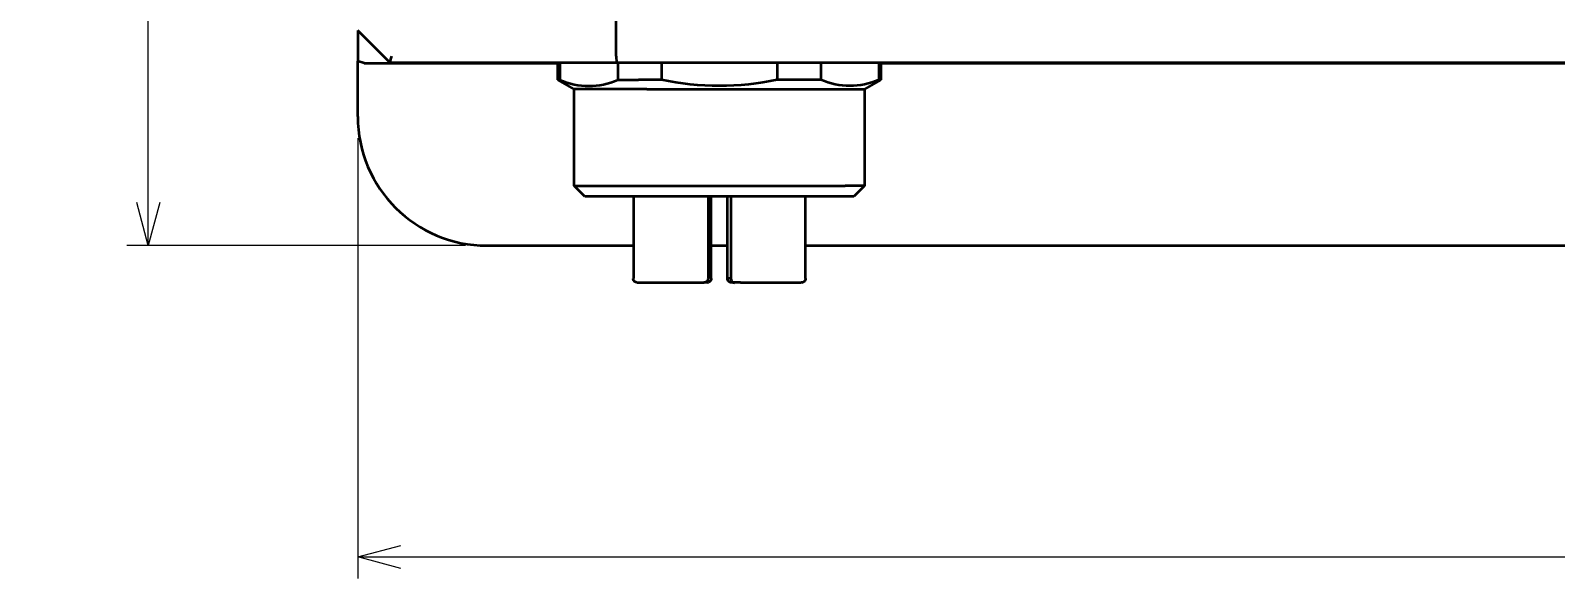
# Model space of a CAD drawing. Extents: x -1322 to 4351, y -2014 to 1793.
# Drawn here: x 632.4 to 703.3, y -658.1 to -632.6 of the extents above; entities that cross this region are included whole.
import ezdxf

# ---------------------------------------------------------------- set-up
doc = ezdxf.new("R2010")
doc.units = 0
doc.header["$MEASUREMENT"] = 0
doc.layers.get('0').update_dxf_attribs({"linetype": 'CONTINUOUS'})
doc.layers.get('Defpoints').update_dxf_attribs({"linetype": 'CONTINUOUS'})
doc.layers.add('01 Basic thick', color=7, linetype='CONTINUOUS', lineweight=35)
doc.layers.add('07 Dimension', color=4, linetype='CONTINUOUS', lineweight=15)
doc.styles.add('TOKURA STANDARD', font='simplex.shx', dxfattribs={"width": 0.9, "bigfont": 'extfont.shx'})
doc.dimstyles.new('TOKURA_JIS', dxfattribs={"dimtxt": 3, "dimasz": 2, "dimexe": 1, "dimexo": 1, "dimgap": 2, "dimtad": 1, "dimdsep": 46, "dimtxsty": 'TOKURA STANDARD', "dimblk": 'OPEN30', "dimblk1": 'OPEN30', "dimblk2": 'OPEN30', "dimcen": 0, "dimclrd": 3, "dimclre": 3, "dimclrt": 3, "dimazin": 2, "dimtp": 0.1, "dimtm": 0.1, "dimtfac": 0.71, "dimtmove": 0, "dimatfit": 3, "dimldrblk": 'OPEN30', "dimfxl": 1, "dimlwd": 15, "dimlwe": 15, "dimarcsym": 0})

# ---------------------------------------------------------------- blocks, each defined once
blk = doc.blocks.new('_Open30')
at = {"color": 0, "linetype": 'ByBlock', "lineweight": -2}
for p, q in [((-1, 0.268), (0, 0)), ((0, 0), (-1, -0.268)), ((0, 0), (-1, 0))]:
    blk.add_line(p, q, dxfattribs=at)
blk = doc.blocks.new('*D707')
at = {"layer": '07 Dimension', "linetype": 'Continuous', "lineweight": 15, "transparency": 16777216}
for p, q in [((650.144, -514.141), (636.91, -514.141)), ((637.91, -640.617), (637.91, -516.141)), ((652.643, -642.617), (636.91, -642.617))]:
    blk.add_line(p, q, dxfattribs=at)
at = {"layer": 'Defpoints', "color": 0, "linetype": 'Continuous', "transparency": 16777216}
for p in [(637.91, -514.141), (651.144, -514.141), (653.643, -642.617)]:
    blk.add_point(p, dxfattribs=at)
at = {"layer": '07 Dimension', "linetype": 'Continuous', "lineweight": 15, "transparency": 16777216, "xscale": 2, "yscale": 2, "zscale": 2}
for p, rotation in [((637.91, -514.141), 90), ((637.91, -642.617), 270)]:
    blk.add_blockref('_Open30', p, dxfattribs=dict(at, rotation=rotation))
at = {"layer": '07 Dimension', "linetype": 'Continuous', "transparency": 16777216, "insert": (634.41, -580.59), "char_height": 3, "attachment_point": 5, "rotation": 90, "style": 'TOKURA STANDARD'}
blk.add_mtext('128.5', dxfattribs=at)
blk = doc.blocks.new('*D708')
at = {"layer": '07 Dimension', "linetype": 'Continuous', "lineweight": 15, "transparency": 16777216}
for p, q in [((647.644, -637.618), (647.644, -658.084)), ((767.621, -637.62), (767.621, -658.084)), ((649.644, -657.084), (765.621, -657.084))]:
    blk.add_line(p, q, dxfattribs=at)
at = {"layer": 'Defpoints', "color": 0, "linetype": 'Continuous', "transparency": 16777216}
for p in [(647.644, -636.618), (767.621, -636.62), (767.621, -657.084)]:
    blk.add_point(p, dxfattribs=at)
at = {"layer": '07 Dimension', "linetype": 'Continuous', "lineweight": 15, "transparency": 16777216, "xscale": 2, "yscale": 2, "zscale": 2, "rotation": 180}
blk.add_blockref('_Open30', (647.644, -657.084), dxfattribs=at)
at = {"layer": '07 Dimension', "linetype": 'Continuous', "lineweight": 15, "transparency": 16777216, "xscale": 2, "yscale": 2, "zscale": 2}
blk.add_blockref('_Open30', (767.621, -657.084), dxfattribs=at)
at = {"layer": '07 Dimension', "linetype": 'Continuous', "transparency": 16777216, "insert": (707.633, -653.584), "char_height": 3, "attachment_point": 5, "style": 'TOKURA STANDARD'}
blk.add_mtext('120', dxfattribs=at)

msp = doc.modelspace()

# ---------------------------------------------------------------- linework, layer by layer
at = {"layer": '01 Basic thick'}
for p, q in [((659.642, -633.818), (659.642, -631.119)), ((649.143, -634.117), (647.644, -632.619)), ((647.644, -632.62), (647.644, -634.051)), ((649.14, -634.11), (649.231, -633.818)), ((659.642, -633.818), (659.658, -634.114)), ((647.944, -634.132), (647.644, -634.051)), ((647.644, -636.618), (647.644, -634.051)), ((647.944, -634.132), (656.943, -634.132)), ((649.094, -634.118), (649.094, -634.066)), ((649.094, -634.118), (649.144, -634.118)), ((659.661, -634.118), (649.144, -634.118)), ((656.943, -634.905), (656.943, -634.117)), ((657.034, -634.116), (657.034, -634.905)), ((755.605, -634.118), (659.661, -634.118)), ((659.726, -634.115), (659.726, -634.905)), ((661.749, -634.116), (661.749, -634.905)), ((667.133, -634.131), (667.133, -634.905)), ((669.156, -634.118), (669.156, -634.905)), ((671.848, -634.118), (671.848, -634.905)), ((671.94, -634.117), (671.94, -634.905)), ((671.94, -634.132), (742.122, -634.132)), ((656.943, -634.905), (657.034, -634.905)), ((657.692, -635.338), (656.943, -634.905)), ((661.067, -635.338), (657.692, -635.338)), ((657.692, -639.837), (657.692, -635.338)), ((659.726, -634.905), (660.692, -634.905)), ((661.749, -634.905), (660.692, -634.905)), ((661.067, -635.338), (670.286, -635.338)), ((669.156, -634.905), (667.133, -634.905)), ((670.286, -635.338), (671.19, -635.338)), ((671.94, -634.905), (671.19, -635.338)), ((671.19, -635.338), (671.19, -639.837)), ((671.848, -634.905), (671.94, -634.905)), ((657.692, -639.837), (670.286, -639.837)), ((658.192, -640.337), (657.692, -639.837)), ((669.853, -640.337), (658.192, -640.337)), ((660.446, -640.336), (660.446, -644.137)), ((663.916, -640.337), (663.916, -644.137)), ((664.061, -644.137), (664.061, -640.335)), ((664.821, -644.137), (664.821, -640.332)), ((664.966, -640.337), (664.966, -644.137)), ((668.449, -644.137), (668.449, -640.337)), ((670.69, -640.337), (669.853, -640.337)), ((671.19, -639.837), (670.286, -639.837)), ((671.19, -639.837), (670.69, -640.337)), ((653.643, -642.617), (660.446, -642.617)), ((664.061, -642.617), (664.821, -642.617)), ((668.448, -642.617), (742.974, -642.617)), ((660.434, -644.137), (660.446, -644.137)), ((660.64, -644.336), (663.467, -644.336)), ((663.467, -644.336), (663.516, -644.336)), ((663.516, -644.336), (663.716, -644.336)), ((663.861, -644.336), (663.716, -644.336)), ((664.966, -644.137), (664.821, -644.137)), ((665.166, -644.336), (665.026, -644.336)), ((665.366, -644.336), (665.166, -644.336)), ((665.416, -644.336), (665.366, -644.336)), ((665.416, -644.336), (668.242, -644.336)), ((668.249, -644.336), (668.241, -644.336))]:
    msp.add_line(p, q, dxfattribs=at)
for centre, radius, start, end in [((658.38, -631.911), 3.283, 245.7957, 294.2043), ((653.647, -636.614), 6.003, 180.04138, 269.95862), ((665.166, -644.137), 0.2, 180, 270)]:
    msp.add_arc(centre, radius, start, end, dxfattribs=at)
at = {"layer": '01 Basic thick', "extrusion": (0, 0, -1)}
for centre, radius, start, end in [((-664.441, -622.495), 12.699, 257.76134, 282.23866), ((-670.502, -631.911), 3.283, 245.7957, 294.2043), ((-660.633, -644.137), 0.2, 270.00495, 0), ((-663.716, -644.137), 0.2, 180, 270.03481), ((-663.861, -644.137), 0.2, 179.99999, 270.13911), ((-665.021, -644.137), 0.2, 268.48568, 0.00326), ((-668.249, -644.137), 0.2, 179.99747, 270.02175)]:
    msp.add_arc(centre, radius, start, end, dxfattribs=at)

# ---------------------------------------------------------------- dimensions: what is measured, and where the dimension line sits
at = {"layer": '07 Dimension', "linetype": 'Continuous'}
dim = msp.add_linear_dim(base=(637.91, -514.141), p1=(653.643, -642.617), p2=(651.144, -514.141), angle=90, dimstyle='TOKURA_JIS', override={"dimdec": 1, "dimclrd": 256, "dimclre": 256, "dimclrt": 256}, dxfattribs=at)
dim.commit()
dim.dimension.update_dxf_attribs({"geometry": '*D707', "text_midpoint": (637.91, -580.59), "dimtype": 160})
dim = msp.add_linear_dim(base=(767.621, -657.084), p1=(647.644, -636.618), p2=(767.621, -636.62), dimstyle='TOKURA_JIS', override={"dimdec": 1, "dimclrd": 256, "dimclre": 256, "dimclrt": 256}, dxfattribs=at)
dim.commit()
dim.dimension.update_dxf_attribs({"geometry": '*D708', "text_midpoint": (707.633, -653.584)})

doc.saveas('drawing.dxf')
